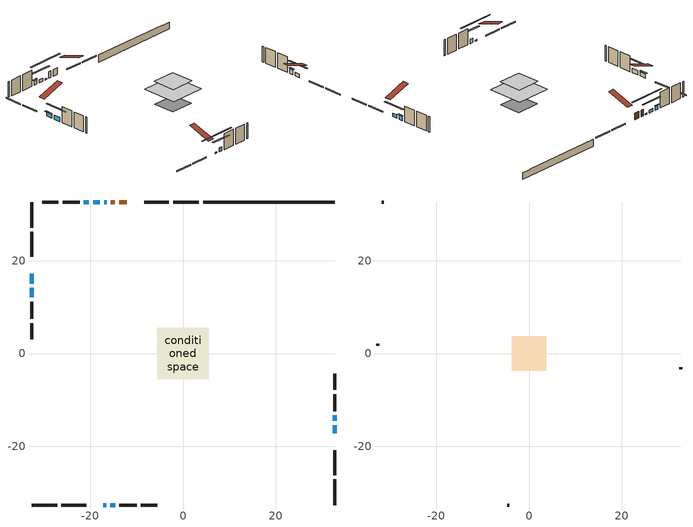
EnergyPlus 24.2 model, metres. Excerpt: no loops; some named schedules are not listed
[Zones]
conditioned space
 floor adiabatic (AdiabaticFloorConstruction): -5.55,-5.55 -5.55,5.55 5.55,5.55 5.55,-5.55 z3.15
 floor foundation (Slab1 construction): -3.69,-3.39 -3.69,3.39 3.69,3.39 3.69,-3.39 z-1.48
 wall outside (RimJoist1 construction): 3.44,32.71 -2.11,32.71 / -32.71,-32.71 -27.17,-32.71 / -32.71,32.71 -32.71,27.17 / 32.71,-32.71 32.71,-27.17 z0.71:1.01
 wall outside (RimJoist2 construction): -3.03,32.71 -8.35,32.71 / -26.24,-32.71 -20.92,-32.71 / -32.71,26.24 -32.71,20.92 / 32.71,-26.24 32.71,-20.92 z0.71:1.01
 wall outside (AdiabaticWallConstruction 1): -12.1,32.71 -13.78,32.71 / -14.71,32.71 -15.55,32.71 z0.71:2.74
 wall outside (AdiabaticWallConstruction): 32.71,-17.17 32.71,-15.49 z0.71:1.75; -32.71,17.17 -32.71,15.1 / -32.71,14.17 -32.71,12.1 z0.71:2; -16.48,32.71 -17.05,32.71 / -17.17,-32.71 -16.6,-32.71 z0.71:1.07; -17.98,32.71 -19.43,32.71 z0.71:1.61; -15.68,-32.71 -14.65,-32.71 / -20.36,32.71 -21.38,32.71 z0.71:1.99; 32.71,-14.57 32.71,-13.38 z0.71:2.19
 wall outside (Wall1 construction): -22.31,32.71 -25.99,32.71 / -13.72,-32.71 -10.04,-32.71 / -32.71,11.17 -32.71,7.49 / 32.71,-12.45 32.71,-8.77 z0.71:5.59
 wall outside (Wall2 construction): -26.92,32.71 -30.43,32.71 / -9.11,-32.71 -5.6,-32.71 / -32.71,6.56 -32.71,3.05 / 32.71,-7.84 32.71,-4.33 z0.71:5.59
 wall foundation (FoundationWall1 construction): 4.37,32.71,-1.48 4.37,32.71,0.71 29.88,32.71,0.71 29.88,32.71,0.57 32.71,32.71,0.57 32.71,32.71,-1.48
 window (WindowConstruction): 32.71,-17.17 32.71,-15.5 z0.71:1.75
 window (WindowConstruction 6): -32.71,17.17 -32.71,15.1 z0.71:2
 window (WindowConstruction 7): -16.48,32.71 -17.05,32.71 z0.71:1.06
 window (WindowConstruction 8): -17.17,-32.71 -16.6,-32.71 z0.71:1.06
 window (WindowConstruction 1): -17.98,32.71 -19.43,32.71 z0.71:1.61
 window (WindowConstruction 2): -15.67,-32.71 -14.65,-32.71 z0.71:1.99
 window (WindowConstruction 3): -32.71,14.17 -32.71,12.1 z0.71:2
 window (WindowConstruction 4): 32.71,-14.57 32.71,-13.38 z0.71:2.19
 window (WindowConstruction 5): -20.36,32.71 -21.38,32.71 z0.71:1.99
 door (Door): -12.1,32.71 -13.78,32.71 z0.71:2.74
 door (Door 1): -14.71,32.71 -15.55,32.71 z0.71:2.74
 ceiling adiabatic (AdiabaticFloorConstruction): 5.55,-5.55 5.55,5.55 -5.55,5.55 -5.55,-5.55 z3.15
attic - vented
 floor to conditioned space (Floor1 construction Reversed): -3.69,-3.69 -3.69,3.69 3.69,3.69 3.69,-3.69 z5.59
 wall outside (Wall3 construction): -31.36,32.71 -31.78,32.71 / -4.67,-32.71 -4.25,-32.71 / -32.71,2.12 -32.71,1.69 / 32.71,-3.4 32.71,-2.98 z0.71:5.59
 roof outside (Roof1 construction): -11.17,32.71,5.59 -11.17,25.52,7.98 -9.28,25.52,7.98 -9.28,32.71,5.59; -18.1,-32.71,5.59 -18.1,-25.52,7.98 -20,-25.52,7.98 -20,-32.71,5.59; -32.71,18.1,5.59 -25.52,18.1,7.98 -25.52,20,7.98 -32.71,20,5.59; 32.71,-18.1,5.59 25.52,-18.1,7.98 25.52,-20,7.98 32.71,-20,5.59
shading: 32.71,-12.79 32.71,-19.88 33.13,-19.88 33.13,-12.79 z4.46; -32.71,14.9 -32.71,17.37 -33.13,17.37 -33.13,14.9 z2.2; -22.61,32.71 -10.92,32.71 -10.92,33.13 -22.61,33.13 z6.62; -11.04,-32.71 -22.73,-32.71 -22.73,-33.13 -11.04,-33.13 z6.62; -22.14,32.71 -15.27,32.71 -15.27,33.13 -22.14,33.13 z4.32; -11.94,-32.71 -18.38,-32.71 -18.38,-33.13 -11.94,-33.13 z4.7; -32.71,9.39 -32.71,16.88 -33.13,16.88 -33.13,9.39 z4.71; 32.71,-13.18 32.71,-14.77 33.13,-14.77 33.13,-13.18 z2.39; -21.58,32.71 -20.16,32.71 -20.16,33.13 -21.58,33.13 z2.19
[Building]
Building 1: Terrain=Suburbs
[Site:Location]
Winnipeg Intl AP_MB: Latitude {deg}=49.91; Longitude {deg}=-97.24; Time Zone {hr}=-6; Elevation {m}=239; Keep Site Location Information=Yes
[Site:GroundTemperature:Shallow]
-2.46526, -5.11642, -5.32873, -4.07063, 0.979979, 6.00706, 10.3653, 13.1261, 13.3606, 11.1152, 6.8681, 1.99523
[Site:WaterMainsTemperature]
Calculation Method=Schedule; Temperature Schedule=mains temperature schedule
[Material] Roughness=Rough; Thermal Absorptance=0.9
Name | Thickness {m} | Conductivity {W/m-K} | Density {kg/m3} | Specific Heat {J/kg-K} | Solar Absorptance | Visible Absorptance
asphalt or fiberglass shingles | 0.00635 | 0.162714 | 1121.4 | 1465.45 | 0.84 | 0.84
ceiling loosefill ins | 0.0846667 | 0.0480833 | 16.02 | 1046.75 | 0.7 | 0.7
ceiling stud and cavity | 0.1397 | 0.101454 | 65.682 | 1177.47 | 0.7 | 0.7
concrete 4.0 in. | 0.1016 | 1.803125 | 2242.8 | 837.4 | 0.7 | 0.7
concrete 8.0 in. | 0.2032 | 1.803125 | 2242.8 | 837.4 | 0.7 | 0.7
door material | 0.04445 | 0.188738 | 512.64 | 1214.23 | 0.7 | 0.7
door material 1 | 0.04445 | 0.053851 | 512.64 | 1214.23 | 0.7 | 0.7
exterior vertical ins | 0.0454343 | 0.029427 | 32.04 | 1214.23 | 0.7 | 0.7
floor covering | 0.0127 | 0.0433444 | 54.468 | 1339.84 | 0.6 | 0.6
floor rigid ins; wall rigid ins | 0.512978 | 0.029427 | 32.04 | 1214.23 | 0.7 | 0.7
floor stud and cavity | 0.1397 | 1.75129 | 37.0049 | 1207.88 | 0.7 | 0.7
furniture material conditioned space 1 | 0.1524 | 0.115458 | 640.8 | 1214.23 | 0.6 | 0.6
gypsum board | 0.0127 | 0.160291 | 801 | 837.4 | 0.6 | 0.6
gypsum board 1 | 0.0127 | 0.160291 | 801 | 837.4 | 0.7 | 0.7
osb sheathing 0.5 in. | 0.0127 | 0.115458 | 512.64 | 1214.23 | 0.7 | 0.7
osb sheathing 0.75 in. | 0.01905 | 0.115458 | 512.64 | 1214.23 | 0.7 | 0.7
osb sheathing 2.0 in. | 0.0508 | 0.115458 | 512.64 | 1214.23 | 0.7 | 0.7
rim joist stud and cavity | 0.0508 | 0.177588 | 50.32683 | 1063.81 | 0.6 | 0.6
rim joist stud and cavity 1 | 0.0508 | 0.028213 | 125.044 | 1163.47 | 0.6 | 0.6
wall stud and cavity | 0.1397 | 0.114817 | 139.0536 | 1170.24 | 0.7 | 0.7
wall stud and cavity 1 | 0.1397 | 0.115318 | 139.0536 | 1170.24 | 0.7 | 0.7
wall stud and cavity 2 | 0.0889 | 6.9971 | 50.32683 | 1063.81 | 0.6 | 0.6
wall stud and cavity 3 | 0.0889 | 0.380278 | 52.3479 | 1209.89 | 0.7 | 0.7
wall stud and cavity 4 | 0.0889 | 0.391764 | 83.0341 | 1211.67 | 0.7 | 0.7
wood siding | 0.0254 | 0.102417 | 544.68 | 1172.36 | 0.4 | 0.4
wood siding 1 | 0.00254 | 0.102417 | 544.68 | 1172.36 | 0.4 | 0.4
wood siding 2; wood siding 3; wood siding 4 | 0.0254 | 0.102417 | 544.68 | 1172.36 | 0.7 | 0.7
[WindowMaterial:SimpleGlazingSystem]
Name | U-Factor {W/m2-K} | Solar Heat Gain Coefficient
WindowMaterial | 3.281884 | 0.64
WindowMaterial 1 | 4.42259 | 0.66
WindowMaterial 2 | 3.27848 | 0.66
WindowMaterial 3 | 4.08305 | 0.69
WindowMaterial 4 | 3.276206 | 0.67
WindowMaterial 5 | 4.09157 | 0.69
WindowMaterial 6 | 3.24952 | 0.43
[Construction]
AdiabaticFloorConstruction: floor stud and cavity, floor rigid ins, osb sheathing 0.75 in., floor covering
AdiabaticWallConstruction: wood siding 3, wall rigid ins, wall stud and cavity 3, gypsum board
AdiabaticWallConstruction 1: wood siding 4, wall rigid ins, wall stud and cavity 3, gypsum board
Door: door material
Door 1: door material 1
Floor1 construction Reversed: gypsum board, ceiling stud and cavity, ceiling loosefill ins
FoundationWall1 construction: concrete 8.0 in., gypsum board 1
furniture construction conditioned space 1: furniture material conditioned space 1
PartitionWallConstruction: gypsum board, wall stud and cavity 4, gypsum board
RimJoist1 construction: wood siding 2, rim joist stud and cavity
RimJoist2 construction: wood siding 2, osb sheathing 2.0 in., rim joist stud and cavity 1
Roof1 construction: asphalt or fiberglass shingles
Slab1 construction: concrete 4.0 in.
Wall1 construction: wood siding, osb sheathing 0.5 in., wall stud and cavity, gypsum board
Wall2 construction: wood siding, osb sheathing 0.5 in., wall stud and cavity 1, gypsum board
Wall3 construction: wood siding 1, wall stud and cavity 2
WindowConstruction: WindowMaterial
WindowConstruction 1: WindowMaterial 1
WindowConstruction 2: WindowMaterial 2
WindowConstruction 3; WindowConstruction 6: WindowMaterial 3
WindowConstruction 4: WindowMaterial 4
WindowConstruction 5: WindowMaterial 5
WindowConstruction 7; WindowConstruction 8: WindowMaterial 6
[Zone] Multiplier=1; Part of Total Floor Area=Yes
Name | Volume {m3}
attic - vented | 21.2286
conditioned space | 433.7
[Space]
Name | Zone | Volume {m3}
attic - vented 1 | attic - vented | 21.2286
conditioned space 1 | conditioned space | 433.7
[ZoneInfiltration:EffectiveLeakageArea]
infil attic - vented 1: Zone or Space=attic - vented 1; Schedule=Always On Discrete; Effective Air Leakage Area {cm2}=1818; Stack Coefficient=0.000505857; Wind Coefficient=1.51962e-05
[ZoneMixing]
whole house fan mix: Zone or Space=attic - vented; Schedule=Always On Continuous; Design Flow Rate Calculation Method=Flow/Zone; Design Flow Rate {m3/s}=0; Source Zone or Space=conditioned space
[SurfaceProperty:ExposedFoundationPerimeter]
Slab1: Exposed Perimeter Calculation Method=TotalExposedPerimeter; Total Exposed Perimeter {m}=28.346
[InternalMass] Zone or ZoneList=conditioned space; Space or SpaceList=conditioned space 1
Name | Construction | Surface Area {m2}
furniture mass conditioned space 1 | furniture construction conditioned space 1 | 69.4121
partition wall mass | PartitionWallConstruction | 173.53
[Lights]
interior lighting: Zone or ZoneList or Space or SpaceList=conditioned space 1; Schedule=interior lighting schedule; Design Level Calculation Method=LightingLevel; Lighting Level {W}=343.2; Return Air Fraction=0; Fraction Radiant=0.6; Fraction Visible=0.2; Fraction Replaceable=1
[People]
occupants: Zone or ZoneList or Space or SpaceList=conditioned space 1; Number of People Schedule=occupants schedule; Number of People Calculation Method=People; Number of People=3; Fraction Radiant=0.314171; Sensible Heat Fraction=0.56303; Activity Level Schedule=occupants activity schedule; Carbon Dioxide Generation Rate {m3/s-W}=0; Enable ASHRAE 55 Comfort Warnings=No; Mean Radiant Temperature Calculation Type=EnclosureAveraged
[ElectricEquipment] Zone or ZoneList or Space or SpaceList=conditioned space 1; Design Level Calculation Method=EquipmentLevel
Name | Schedule | Design Level {W} | Fraction Latent | Fraction Radiant | Fraction Lost
clothes dryer | clothes dryer schedule | 140.772 | 0.015 | 0.081 | 0.85
clothes washer | clothes washer schedule | 32.1985 | 0.03 | 0.162 | 0.7
cooking range | cooking range schedule | 215.147 | 0.08 | 0.432 | 0.2
dishwasher | dishwasher schedule | 66.8632 | 0.3 | 0.18 | 0.4
fridge | fridge schedule | 72.9452 | 0 | 0.6 | 0
mech vent house fan | mech vent house fan schedule | 10.6 | 0 | 0 | 1
mech vent house fan cfis | mech vent house fan cfis schedule | 0 | 0 | 0 | 0
misc plug loads | misc plug loads schedule | 494.7 | 0.045 | 0.513 | 0.1
whole house fan | Always On Discrete | 0 | 0 | 0 | 1
[OtherEquipment] Zone or ZoneList or Space or SpaceList=conditioned space 1; Design Level Calculation Method=EquipmentLevel
Name | Fuel Type | Schedule | Design Level {W} | Fraction Latent | Fraction Radiant | Fraction Lost
clothes dryer 1 | Electricity | clothes dryer schedule | 0 | 0.015 | 0.081 | 0.85
cooking range 1 | Electricity | cooking range schedule | 0 | 0.08 | 0.432 | 0.2
general water use latent | None | general water use schedule | 62.594 | 1 | 0 | 0
general water use sensible | None | general water use schedule | -61.6891 | 0 | 0.6 | 0
mech vent house fan latent load | None | Always On Discrete | 0 | 1 | 0 | 0
mech vent house fan sensible load | None | Always On Discrete | 0 | 0 | 0 | 0
water heater energy adjustment1 | NaturalGas | Always On Discrete | 0.01 | 0 | 0 | 1
[ZoneInfiltration:DesignFlowRate] Zone or ZoneList or Space or SpaceList=conditioned space 1; Schedule=Always On Discrete; Design Flow Rate Calculation Method=Flow/Zone; Design Flow Rate {m3/s}=0
infil flow; natural vent flow; whole house fan flow
[Foundation:Kiva]
Foundation Kiva 1: Initial Indoor Air Temperature {C}=21; Wall Height Above Grade {m}=0.710001; Wall Depth Below Slab {m}=0.2032; Custom Block Material Name 1=exterior vertical ins; Custom Block Depth 1 {m}=2.189988; Custom Block X Position 1 {m}=0.2159; Custom Block Z Position 1 {m}=0
[Foundation:Kiva:Settings]
Soil Conductivity {W/m-K}=0.849921; Soil Density {kg/m3}=1842.3; Soil Specific Heat {J/kg-K}=418.7; Ground Solar Absorptivity=0.9; Ground Thermal Absorptivity=0.9; Ground Surface Roughness {m}=0.03; Far-Field Width {m}=40; Deep-Ground Boundary Condition=ZeroFlux; Deep-Ground Depth {m}=40; Minimum Cell Dimension {m}=0.2; Maximum Cell Growth Coefficient=3; Simulation Timestep=Timestep
[Exterior:Lights]
exterior lighting: Schedule=exterior lighting schedule; Design Level {W}=75.6
[EnergyManagementSystem:GlobalVariable]
infil_program_Qfan
infil_program_Qinf
natural_vent_program_Qnv
natural_vent_program_Qwhf
[EnergyManagementSystem:Sensor]
Name | Output:Variable or Output:Meter Index Key | Output:Variable or Output:Meter
airflow_gain | infil flow | Infiltration Sensible Heat Gain Energy
airflow_gain_1 | natural vent flow | Infiltration Sensible Heat Gain Energy
airflow_gain_2 | whole house fan flow | Infiltration Sensible Heat Gain Energy
airflow_loss | infil flow | Infiltration Sensible Heat Loss Energy
airflow_loss_1 | natural vent flow | Infiltration Sensible Heat Loss Energy
airflow_loss_2 | whole house fan flow | Infiltration Sensible Heat Loss Energy
clg_load_cond |  | Cooling:EnergyTransfer:Zone:CONDITIONED SPACE
clg_sp_s; clg_sp_s_1 | cooling setpoint | Schedule Value
clothes_dryer_exhaust_0_sch_s | clothes dryer exhaust 0 schedule | Schedule Value
cool_season | cooling season schedule | Schedule Value
htg_load_cond |  | Heating:EnergyTransfer:Zone:CONDITIONED SPACE
htg_sp_s; htg_sp_s_1 | heating setpoint | Schedule Value
ig_ee_conv | clothes dryer | Electric Equipment Convective Heating Energy
ig_ee_conv_2 | cooking range | Electric Equipment Convective Heating Energy
ig_ee_conv_4 | fridge | Electric Equipment Convective Heating Energy
ig_ee_conv_5 | misc plug loads | Electric Equipment Convective Heating Energy
ig_ee_conv_6 | whole house fan | Electric Equipment Convective Heating Energy
ig_ee_rad | clothes dryer | Electric Equipment Radiant Heating Energy
ig_ee_rad_2 | cooking range | Electric Equipment Radiant Heating Energy
ig_ee_rad_4 | fridge | Electric Equipment Radiant Heating Energy
ig_ee_rad_5 | misc plug loads | Electric Equipment Radiant Heating Energy
ig_ee_rad_6 | whole house fan | Electric Equipment Radiant Heating Energy
ig_lgt_conv | interior lighting | Lights Convective Heating Energy
ig_lgt_rad | interior lighting | Lights Radiant Heating Energy
ig_lgt_vis | interior lighting | Lights Visible Radiation Heating Energy
ig_oe_conv | clothes dryer 1 | Other Equipment Convective Heating Energy
ig_oe_conv_1 | cooking range 1 | Other Equipment Convective Heating Energy
ig_oe_conv_2 | general water use latent | Other Equipment Convective Heating Energy
ig_oe_conv_3 | general water use sensible | Other Equipment Convective Heating Energy
ig_oe_conv_4 | water heater energy adjustment1 | Other Equipment Convective Heating Energy
ig_oe_rad | clothes dryer 1 | Other Equipment Radiant Heating Energy
ig_oe_rad_1 | cooking range 1 | Other Equipment Radiant Heating Energy
ig_oe_rad_2 | general water use latent | Other Equipment Radiant Heating Energy
ig_oe_rad_3 | general water use sensible | Other Equipment Radiant Heating Energy
ig_oe_rad_4 | water heater energy adjustment1 | Other Equipment Radiant Heating Energy
ig_ppl_conv | occupants | People Convective Heating Energy
ig_ppl_rad | occupants | People Radiant Heating Energy
im_conv | furniture mass conditioned space 1 | Surface Inside Face Convection Heat Gain Energy
im_conv_1 | partition wall mass | Surface Inside Face Convection Heat Gain Energy
im_ig | furniture mass conditioned space 1 | Surface Inside Face Internal Gains Radiation Heat Gain Energy
im_ig_1 | partition wall mass | Surface Inside Face Internal Gains Radiation Heat Gain Energy
im_lgt | furniture mass conditioned space 1 | Surface Inside Face Lights Radiation Heat Gain Energy
im_lgt_1 | partition wall mass | Surface Inside Face Lights Radiation Heat Gain Energy
im_sol | furniture mass conditioned space 1 | Surface Inside Face Solar Radiation Heat Gain Energy
im_sol_1 | partition wall mass | Surface Inside Face Solar Radiation Heat Gain Energy
im_surf | furniture mass conditioned space 1 | Surface Inside Face Net Surface Thermal Radiation Heat Gain Energy
im_surf_1 | partition wall mass | Surface Inside Face Net Surface Thermal Radiation Heat Gain Energy
mv_conv | mech vent house fan | Electric Equipment Convective Heating Energy
mv_conv_1 | mech vent house fan cfis | Electric Equipment Convective Heating Energy
mv_conv_2 | mech vent house fan latent load | Other Equipment Convective Heating Energy
mv_conv_3 | mech vent house fan sensible load | Other Equipment Convective Heating Energy
mv_rad | mech vent house fan | Electric Equipment Radiant Heating Energy
mv_rad_1 | mech vent house fan cfis | Electric Equipment Radiant Heating Energy
mv_rad_2 | mech vent house fan latent load | Other Equipment Radiant Heating Energy
mv_rad_3 | mech vent house fan sensible load | Other Equipment Radiant Heating Energy
natural_vent_s | natural vent schedule | Schedule Value
out_pb_s |  | Site Outdoor Air Barometric Pressure
out_wt_s |  | Site Outdoor Air Humidity Ratio
site_vw_s |  | Site Wind Speed
ss_back_out | Window1 | Surface Window Shortwave from Zone Back Out Window Heat Transfer Rate
ss_back_out_1 | Window10 | Surface Window Shortwave from Zone Back Out Window Heat Transfer Rate
ss_back_out_2 | Window12 | Surface Window Shortwave from Zone Back Out Window Heat Transfer Rate
ss_back_out_3 | Window14 | Surface Window Shortwave from Zone Back Out Window Heat Transfer Rate
ss_back_out_4 | Window3 | Surface Window Shortwave from Zone Back Out Window Heat Transfer Rate
ss_back_out_5 | Window5 | Surface Window Shortwave from Zone Back Out Window Heat Transfer Rate
ss_back_out_6 | Window6 | Surface Window Shortwave from Zone Back Out Window Heat Transfer Rate
ss_back_out_7 | Window8 | Surface Window Shortwave from Zone Back Out Window Heat Transfer Rate
ss_back_out_8 | Window9 | Surface Window Shortwave from Zone Back Out Window Heat Transfer Rate
ss_conv | Door1 | Surface Inside Face Convection Heat Gain Energy
ss_conv_1 | Door3 | Surface Inside Face Convection Heat Gain Energy
ss_conv_10 | Window9 | Surface Inside Face Convection Heat Gain Energy
ss_conv_2 | Window1 | Surface Inside Face Convection Heat Gain Energy
ss_conv_3 | Window10 | Surface Inside Face Convection Heat Gain Energy
ss_conv_4 | Window12 | Surface Inside Face Convection Heat Gain Energy
ss_conv_5 | Window14 | Surface Inside Face Convection Heat Gain Energy
ss_conv_6 | Window3 | Surface Inside Face Convection Heat Gain Energy
ss_conv_7 | Window5 | Surface Inside Face Convection Heat Gain Energy
ss_conv_8 | Window6 | Surface Inside Face Convection Heat Gain Energy
ss_conv_9 | Window8 | Surface Inside Face Convection Heat Gain Energy
ss_ig | Door1 | Surface Inside Face Internal Gains Radiation Heat Gain Energy
ss_ig_1 | Door3 | Surface Inside Face Internal Gains Radiation Heat Gain Energy
ss_ig_10 | Window9 | Surface Inside Face Internal Gains Radiation Heat Gain Energy
ss_ig_2 | Window1 | Surface Inside Face Internal Gains Radiation Heat Gain Energy
ss_ig_3 | Window10 | Surface Inside Face Internal Gains Radiation Heat Gain Energy
ss_ig_4 | Window12 | Surface Inside Face Internal Gains Radiation Heat Gain Energy
ss_ig_5 | Window14 | Surface Inside Face Internal Gains Radiation Heat Gain Energy
ss_ig_6 | Window3 | Surface Inside Face Internal Gains Radiation Heat Gain Energy
ss_ig_7 | Window5 | Surface Inside Face Internal Gains Radiation Heat Gain Energy
ss_ig_8 | Window6 | Surface Inside Face Internal Gains Radiation Heat Gain Energy
ss_ig_9 | Window8 | Surface Inside Face Internal Gains Radiation Heat Gain Energy
ss_lgt | Door1 | Surface Inside Face Lights Radiation Heat Gain Energy
ss_lgt_1 | Door3 | Surface Inside Face Lights Radiation Heat Gain Energy
ss_sol | Door1 | Surface Inside Face Solar Radiation Heat Gain Energy
ss_sol_1 | Door3 | Surface Inside Face Solar Radiation Heat Gain Energy
ss_surf | Door1 | Surface Inside Face Net Surface Thermal Radiation Heat Gain Energy
ss_surf_1 | Door3 | Surface Inside Face Net Surface Thermal Radiation Heat Gain Energy
ss_surf_10 | Window9 | Surface Inside Face Net Surface Thermal Radiation Heat Gain Energy
ss_surf_2 | Window1 | Surface Inside Face Net Surface Thermal Radiation Heat Gain Energy
ss_surf_3 | Window10 | Surface Inside Face Net Surface Thermal Radiation Heat Gain Energy
ss_surf_4 | Window12 | Surface Inside Face Net Surface Thermal Radiation Heat Gain Energy
ss_surf_5 | Window14 | Surface Inside Face Net Surface Thermal Radiation Heat Gain Energy
ss_surf_6 | Window3 | Surface Inside Face Net Surface Thermal Radiation Heat Gain Energy
ss_surf_7 | Window5 | Surface Inside Face Net Surface Thermal Radiation Heat Gain Energy
ss_surf_8 | Window6 | Surface Inside Face Net Surface Thermal Radiation Heat Gain Energy
ss_surf_9 | Window8 | Surface Inside Face Net Surface Thermal Radiation Heat Gain Energy
ss_trans_in | Window1 | Surface Window Transmitted Solar Radiation Rate
ss_trans_in_1 | Window10 | Surface Window Transmitted Solar Radiation Rate
ss_trans_in_2 | Window12 | Surface Window Transmitted Solar Radiation Rate
ss_trans_in_3 | Window14 | Surface Window Transmitted Solar Radiation Rate
ss_trans_in_4 | Window3 | Surface Window Transmitted Solar Radiation Rate
ss_trans_in_5 | Window5 | Surface Window Transmitted Solar Radiation Rate
ss_trans_in_6 | Window6 | Surface Window Transmitted Solar Radiation Rate
ss_trans_in_7 | Window8 | Surface Window Transmitted Solar Radiation Rate
ss_trans_in_8 | Window9 | Surface Window Transmitted Solar Radiation Rate
ss_trans_out | Window1 | Surface Inside Face Initial Transmitted Diffuse Transmitted Out Window Solar Radiation Rate
ss_trans_out_1 | Window10 | Surface Inside Face Initial Transmitted Diffuse Transmitted Out Window Solar Radiation Rate
ss_trans_out_2 | Window12 | Surface Inside Face Initial Transmitted Diffuse Transmitted Out Window Solar Radiation Rate
ss_trans_out_3 | Window14 | Surface Inside Face Initial Transmitted Diffuse Transmitted Out Window Solar Radiation Rate
ss_trans_out_4 | Window3 | Surface Inside Face Initial Transmitted Diffuse Transmitted Out Window Solar Radiation Rate
ss_trans_out_5 | Window5 | Surface Inside Face Initial Transmitted Diffuse Transmitted Out Window Solar Radiation Rate
ss_trans_out_6 | Window6 | Surface Inside Face Initial Transmitted Diffuse Transmitted Out Window Solar Radiation Rate
ss_trans_out_7 | Window8 | Surface Inside Face Initial Transmitted Diffuse Transmitted Out Window Solar Radiation Rate
ss_trans_out_8 | Window9 | Surface Inside Face Initial Transmitted Diffuse Transmitted Out Window Solar Radiation Rate
s_conv | Floor1 | Surface Inside Face Convection Heat Gain Energy
s_conv_1 | FoundationWall1 | Surface Inside Face Convection Heat Gain Energy
s_conv_10 | RimJoist2:270 | Surface Inside Face Convection Heat Gain Energy
s_conv_11 | RimJoist2:90 | Surface Inside Face Convection Heat Gain Energy
s_conv_12 | Slab1 | Surface Inside Face Convection Heat Gain Energy
s_conv_13 | Wall1:0 | Surface Inside Face Convection Heat Gain Energy
s_conv_14 | Wall1:180 | Surface Inside Face Convection Heat Gain Energy
s_conv_15 | Wall1:270 | Surface Inside Face Convection Heat Gain Energy
s_conv_16 | Wall1:90 | Surface Inside Face Convection Heat Gain Energy
s_conv_17 | Wall2:0 | Surface Inside Face Convection Heat Gain Energy
s_conv_18 | Wall2:180 | Surface Inside Face Convection Heat Gain Energy
s_conv_19 | Wall2:270 | Surface Inside Face Convection Heat Gain Energy
s_conv_2 | inferred conditioned ceiling | Surface Inside Face Convection Heat Gain Energy
s_conv_20 | Wall2:90 | Surface Inside Face Convection Heat Gain Energy
s_conv_3 | inferred conditioned floor | Surface Inside Face Convection Heat Gain Energy
s_conv_4 | RimJoist1:0 | Surface Inside Face Convection Heat Gain Energy
s_conv_5 | RimJoist1:180 | Surface Inside Face Convection Heat Gain Energy
s_conv_6 | RimJoist1:270 | Surface Inside Face Convection Heat Gain Energy
s_conv_7 | RimJoist1:90 | Surface Inside Face Convection Heat Gain Energy
s_conv_8 | RimJoist2:0 | Surface Inside Face Convection Heat Gain Energy
s_conv_9 | RimJoist2:180 | Surface Inside Face Convection Heat Gain Energy
s_ig | Floor1 | Surface Inside Face Internal Gains Radiation Heat Gain Energy
s_ig_1 | FoundationWall1 | Surface Inside Face Internal Gains Radiation Heat Gain Energy
s_ig_10 | RimJoist2:270 | Surface Inside Face Internal Gains Radiation Heat Gain Energy
s_ig_11 | RimJoist2:90 | Surface Inside Face Internal Gains Radiation Heat Gain Energy
s_ig_12 | Slab1 | Surface Inside Face Internal Gains Radiation Heat Gain Energy
s_ig_13 | Wall1:0 | Surface Inside Face Internal Gains Radiation Heat Gain Energy
s_ig_14 | Wall1:180 | Surface Inside Face Internal Gains Radiation Heat Gain Energy
s_ig_15 | Wall1:270 | Surface Inside Face Internal Gains Radiation Heat Gain Energy
s_ig_16 | Wall1:90 | Surface Inside Face Internal Gains Radiation Heat Gain Energy
s_ig_17 | Wall2:0 | Surface Inside Face Internal Gains Radiation Heat Gain Energy
s_ig_18 | Wall2:180 | Surface Inside Face Internal Gains Radiation Heat Gain Energy
s_ig_19 | Wall2:270 | Surface Inside Face Internal Gains Radiation Heat Gain Energy
s_ig_2 | inferred conditioned ceiling | Surface Inside Face Internal Gains Radiation Heat Gain Energy
s_ig_20 | Wall2:90 | Surface Inside Face Internal Gains Radiation Heat Gain Energy
s_ig_3 | inferred conditioned floor | Surface Inside Face Internal Gains Radiation Heat Gain Energy
s_ig_4 | RimJoist1:0 | Surface Inside Face Internal Gains Radiation Heat Gain Energy
s_ig_5 | RimJoist1:180 | Surface Inside Face Internal Gains Radiation Heat Gain Energy
s_ig_6 | RimJoist1:270 | Surface Inside Face Internal Gains Radiation Heat Gain Energy
